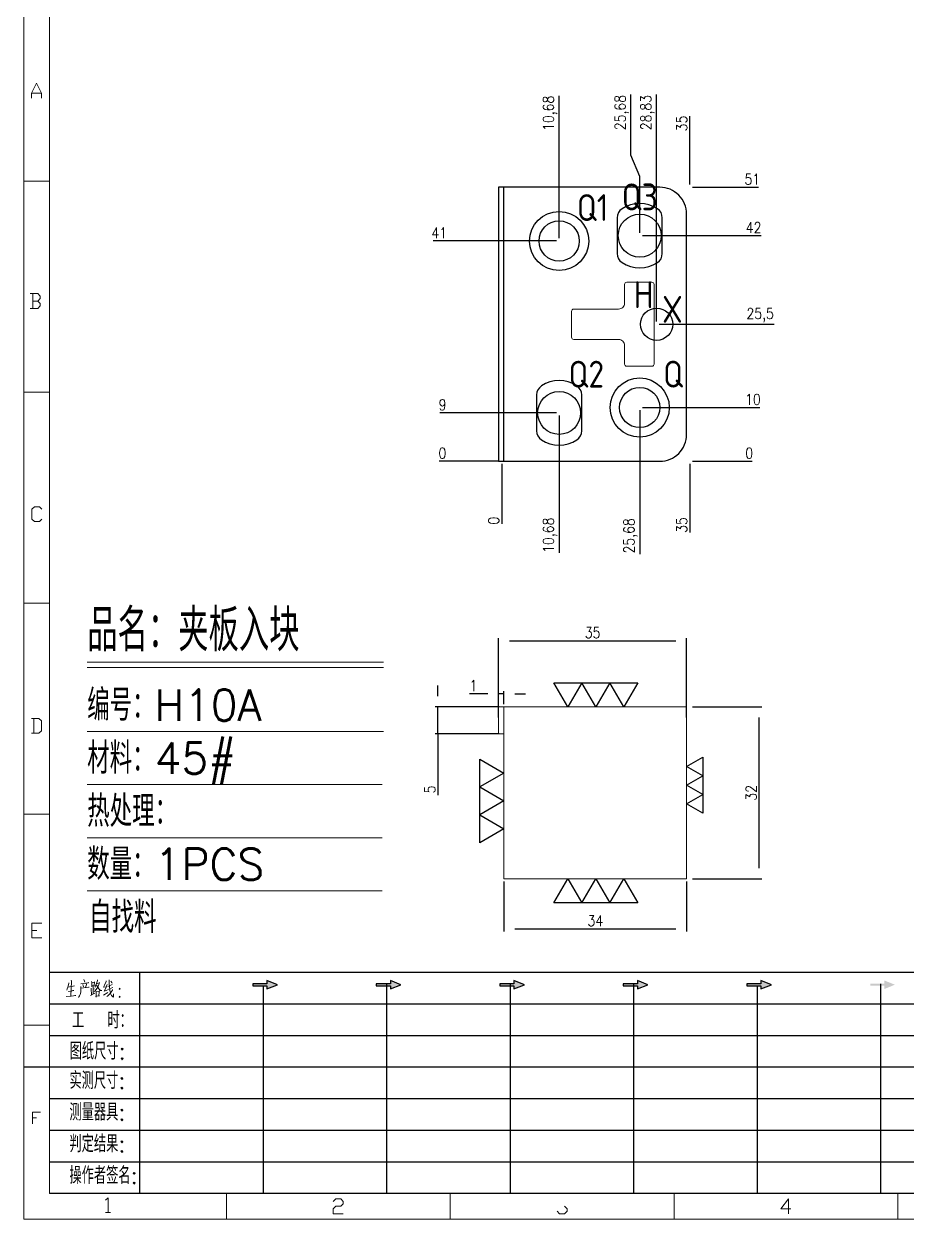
# Model space of a CAD drawing. Header units: millimetres. Extents: x 88508 to 142116, y -5268 to 20283.
# Drawn here: x 97651.9 to 97816.3, y 14409.3 to 14631.8 of the extents above; entities that cross this region are included whole.
import ezdxf
from ezdxf.enums import TextEntityAlignment as Align

# ---------------------------------------------------------------- set-up
doc = ezdxf.new("R2010")
doc.units = ezdxf.units.MM
doc.linetypes.add('HIDDEN', pattern=[0])
for name, color, linetype in [('DIM', 4, 'Continuous'), ('PH_P', 2, 'Continuous'), ('TEXT', 4, 'Continuous')]:
    doc.layers.add(name, color=color, linetype=linetype)
doc.styles.add('chinesef_fs', font='simplex.shx', dxfattribs={"bigfont": 'gbcbig.shx'})
doc.styles.add('gbenor', font='gbenor.shx', dxfattribs={"bigfont": 'gbcbig.shx'})
doc.styles.add('GBENOR_', font='gbenor.shx', dxfattribs={"bigfont": 'gbcbig'})
doc.styles.get("Standard").update_dxf_attribs({"font": 'txt.shx', "width": 0.85, "bigfont": 'ctxt.shx'})
doc.styles.add('TXT', font='txt.shx', dxfattribs={"width": 0.8, "bigfont": 'ctxt.shx'})
doc.dimstyles.new('T-2-WX', dxfattribs={"dimtxt": 2, "dimasz": 2, "dimexe": 0.5, "dimexo": 0.5, "dimgap": 0.5, "dimtad": 1, "dimtxsty": 'Standard', "dimblk": 'OPEN30', "dimcen": 0, "dimazin": 3, "dimtfac": 1, "dimtmove": 0, "dimatfit": 3, "dimldrblk": 'OPEN30', "dimlwd": -1, "dimlwe": -1})

# ---------------------------------------------------------------- blocks, each defined once
blk = doc.blocks.new('U40')
for points in [[(351.8, 337.7), (351.8, 333.2), (367, 339.3), (351.8, 345.3), (351.8, 340.8), (331.2, 340.8), (331.2, 337.7)], [(545.7, 339.3), (530.6, 345.3), (530.6, 340.8), (509.9, 340.8), (509.9, 337.7), (530.6, 337.7), (530.6, 333.2)], [(724.5, 339.3), (709.3, 345.3), (709.3, 340.8), (688.7, 340.8), (688.7, 337.7), (709.3, 337.7), (709.3, 333.2)], [(903.3, 339.3), (888.1, 345.3), (888.1, 340.8), (867.5, 340.8), (867.5, 337.7), (888.1, 337.7), (888.1, 333.2)], [(1082.1, 339.3), (1066.9, 345.3), (1066.9, 340.8), (1046.3, 340.8), (1046.3, 337.7), (1066.9, 337.7), (1066.9, 333.2)], [(1245.7, 337.7), (1245.7, 333.2), (1260.9, 339.3), (1245.7, 345.3), (1245.7, 340.8), (1225.1, 340.8), (1225.1, 337.7)]]:
    blk.add_hatch(color=3).paths.add_polyline_path(points)
at = {"color": 254, "lineweight": 18}
for p, q in [((0, 1783.5), (0, 0)), ((37, 37), (37, 1746.5)), ((0, 1502.7), (37, 1502.7)), ((0, 1197.2), (37, 1197.2)), ((0, 891.7), (37, 891.7)), ((0, 586.3), (37, 586.3)), ((0, 280.8), (37, 280.8)), ((37, 37), (2493.2, 37)), ((941.1, 0), (941.1, 37)), ((1265.1, 0), (1265.1, 37)), ((0, 0), (2530.2, 0))]:
    blk.add_line(p, q, dxfattribs=at)
for p, q in [((38, 357.6), (1598.2, 357.6)), ((38, 311.8), (1598.2, 311.8)), ((37.1, 266), (1598.2, 266)), ((0.1, 220.2), (1598.2, 220.2)), ((37.1, 174.4), (1598.2, 174.4)), ((37.1, 128.6), (1598.2, 128.6)), ((37.1, 82.8), (1598.2, 82.8))]:
    blk.add_line(p, q)
at = {"color": 254}
for p, q in [((167.8, 37), (167.8, 357.6)), ((346.7, 37), (346.7, 337.9)), ((525.5, 37), (525.5, 340.8)), ((704.3, 37), (704.3, 340.8)), ((883.1, 37), (883.1, 340.8)), ((1061.9, 37), (1061.9, 337.7)), ((1240.6, 37), (1240.6, 340.8)), ((1598.2, 37), (38, 37))]:
    blk.add_line(p, q, dxfattribs=at)
at = {"color": 254, "linetype": 'Continuous', "lineweight": 18}
for p, q in [((293.1, 0), (293.1, 37)), ((617.1, 0), (617.1, 37))]:
    blk.add_line(p, q, dxfattribs=at)
at = {"color": 92, "lineweight": 18}
for points in [[(11.1, 1622.8), (11.1, 1630), (18.3, 1644.4), (25.5, 1630), (25.5, 1622.8)], [(11.1, 1630), (25.5, 1630)], [(20, 1329), (23.6, 1332.6), (23.6, 1336.2), (20, 1339.8), (9.2, 1339.8)], [(12.8, 1339.8), (12.8, 1318.2)], [(9.2, 1318.2), (20, 1318.2), (23.6, 1321.8), (23.6, 1325.4), (20, 1329), (12.8, 1329)], [(26.1, 1013.2), (22.5, 1009.6), (15.3, 1009.6), (11.7, 1013.2), (11.7, 1027.6), (15.3, 1031.2), (22.5, 1031.2), (26.1, 1027.6)], [(11, 703.2), (21.8, 703.2), (25.4, 706.8), (25.4, 721.2), (21.8, 724.8), (11, 724.8)], [(14.6, 724.8), (14.6, 703.2)], [(26.1, 407), (11.7, 407), (11.7, 428.6), (26.1, 428.6)], [(11.7, 417.8), (18.9, 417.8)], [(12.3, 137.7), (12.3, 155), (23.8, 155)], [(12.3, 146.4), (18.1, 146.4)], [(118.3, 27.4), (121.9, 31), (121.9, 9.4)], [(447.9, 25.7), (451.5, 29.3), (458.7, 29.3), (462.3, 25.7), (462.3, 22.1), (458.7, 18.5), (451.5, 18.5), (447.9, 14.9), (447.9, 7.7), (462.3, 7.7)], [(782.7, 18.5), (786.3, 14.9), (786.3, 11.3), (782.7, 7.7), (775.5, 7.7), (771.9, 11.3)], [(1110.3, 14.9), (1095.9, 14.9), (1106.7, 29.3), (1106.7, 7.7)], [(118.3, 9.4), (125.5, 9.4)]]:
    blk.add_lwpolyline(points, dxfattribs=at)
at = {"color": 92, "lineweight": 0}
for points in [[(86.7, 346.7), (87.9, 344.6), (88.3, 343)], [(106.6, 346.5), (106.5, 345.2), (105.1, 341.2), (104.2, 338.9), (103.1, 336.3), (102.6, 335.5)], [(123.4, 346.5), (123.5, 345.4), (123.5, 340.8), (123.8, 337.3), (124, 335.3), (124.2, 333.1), (124.5, 331), (124.8, 329), (125.2, 327.4), (125.9, 325.7), (126.9, 323.9), (127.9, 322.7), (128.9, 321.7), (129.6, 321.3), (129.9, 326.1), (129.4, 321.5)], [(65, 342.2), (64.8, 341), (64.1, 337.9), (63.6, 335.7), (62.8, 333.5), (62.1, 331.4)], [(63.8, 335.9), (73.4, 337.5), (73.1, 337.7), (72.5, 337.3)], [(64.5, 329.6), (64.8, 329.6), (65.1, 329.6), (72.5, 331), (71.9, 331), (70.9, 330.8)], [(68.4, 345.9), (68.7, 344.4), (68.1, 322.9)], [(82.6, 335.1), (82.6, 331.8), (82.3, 329), (81.9, 326.8), (81.2, 324.9), (80.3, 323.1), (79.6, 321.9), (78.8, 320.9)], [(93.3, 335.5), (94.1, 335.7), (94.3, 335.5), (82.6, 334.3), (82.6, 335.1), (82.2, 336.9)], [(82.6, 340.8), (93.7, 342.2), (93.3, 342.4), (92.4, 342)], [(86.1, 336.1), (86, 337.5), (85.3, 339.8)], [(90.3, 341), (90.4, 339.6), (89.1, 335.3)], [(97.2, 334.3), (97.5, 333.5), (97.7, 324.7)], [(97.8, 344), (98.1, 342.6), (98.1, 340.8), (98.1, 337.9), (98.1, 336.3), (98.2, 337.7), (102.1, 338.3), (101.8, 338.3), (102.1, 343.6), (102.1, 343.2), (102.1, 342.8), (98.2, 342.2)], [(100.2, 337.9), (100.1, 325.9)], [(100.2, 332.6), (102.4, 333.1)], [(105.5, 341.2), (105.9, 341), (109.6, 341.8), (109.3, 342.6), (108.5, 339.6), (107.6, 337.3), (106.9, 335.9), (105.9, 334.3), (104.3, 332), (103.1, 330.4), (101.9, 329.4)], [(104.2, 330), (104.5, 329), (104.5, 321.1), (104.3, 322.1), (104.5, 322.7), (109.2, 323.1), (108.6, 323.1), (109, 329.2), (109, 330), (109.3, 329.4), (108.6, 329.4), (104.6, 328.8)], [(104.9, 339.1), (105.3, 338.7), (107, 335.7), (108.6, 333.3), (109.9, 331.2), (110.3, 330.8), (112.6, 330.8), (110.2, 331.2), (109, 332.6)], [(119.3, 344.8), (119.1, 343.8), (116.8, 338.5), (115.4, 335.5), (119.3, 336.3)], [(120.3, 339.4), (118.1, 333.5), (116.4, 330), (116.1, 329.8), (120.5, 331.4)], [(128.2, 332.4), (128.1, 331.6), (126.9, 329.6), (125.8, 328), (124.5, 326.3), (123, 324.7), (121.4, 323.3), (120.1, 322.3)], [(121.4, 332.2), (128.8, 335.1)], [(121.7, 336.7), (127.7, 339.6)], [(127.7, 341.6), (127.2, 342.4), (125.7, 344.2)], [(61.4, 322.3), (68.2, 322.9), (75.3, 323.7), (74.9, 323.9), (73.8, 323.5)], [(96.5, 323.9), (102.8, 327.2)], [(115.3, 324.3), (121.5, 328.2)]]:
    blk.add_lwpolyline(points, dxfattribs=at)
for points in [[(138.7, 332.4), (139.4, 333.5), (138.7, 334.5), (138, 333.5)], [(138.7, 320.9), (139.4, 321.9), (138.7, 322.9), (138, 321.9)]]:
    blk.add_lwpolyline(points, close=True, dxfattribs=at)
for points in [[(367, 339.3), (351.8, 345.3), (351.8, 340.8), (331.2, 340.8), (331.2, 337.7), (351.8, 337.7), (351.8, 333.2), (367, 339.3)], [(545.7, 339.3), (530.6, 345.3), (530.6, 340.8), (509.9, 340.8), (509.9, 337.7), (530.6, 337.7), (530.6, 333.2), (545.7, 339.3)], [(724.5, 339.3), (709.3, 345.3), (709.3, 340.8), (688.7, 340.8), (688.7, 337.7), (709.3, 337.7), (709.3, 333.2), (724.5, 339.3)], [(903.3, 339.3), (888.1, 345.3), (888.1, 340.8), (867.5, 340.8), (867.5, 337.7), (888.1, 337.7), (888.1, 333.2), (903.3, 339.3)], [(1082.1, 339.3), (1066.9, 345.3), (1066.9, 340.8), (1046.3, 340.8), (1046.3, 337.7), (1066.9, 337.7), (1066.9, 333.2), (1082.1, 339.3)]]:
    blk.add_lwpolyline(points)
at = {"color": 3, "style": 'chinesef_fs'}
for s, p in [('工  时：', (69.5, 275.7)), ('图纸尺寸:', (66.2, 230.9)), ('实测尺寸:', (65.9, 188.4)), ('测量器具:', (65.9, 142.6)), ('判定结果:', (65.9, 96.8)), ('操作者签名:', (65.9, 51))]:
    blk.add_text(s, height=24.57, dxfattribs=at).set_placement(p)
at = {"lineweight": 18, "style": 'GBENOR_'}
blk.add_attdef('文档路径', (2126, 386.9), '', height=17.8, dxfattribs=at)
at = {"lineweight": 20, "style": 'TXT'}
for tag, height, p in [('18-**-**', 16.3, (1866.6, 256.2)), ('客户名称', 16.1, (1741.1, 134, 0)), ('料厚:', 16.1, (1741.3, 93.2, 0))]:
    blk.add_attdef(tag, text='', height=height, dxfattribs=at).set_placement(p, align=Align.MIDDLE)
for tag, p, height in [('88888', (1850.9, 207.5), 14.9), ('材质:', (1691.2, 168, 0), 16.1), ('核准', (1869.4, 127.5, 0), 16.1), ('设计', (1868.8, 88.3, 0), 16.1), ('绘图', (1868.2, 49.1, 0), 16.1)]:
    blk.add_attdef(tag, p, '', height=height, dxfattribs=at)
for tag, p, height, width in [('3', (2234.7, 206.9), 15.8, 0.7), ('4', (2234.7, 167.4), 15.8, 0.7), ('核准日期', (2041.1, 124.2, 0), 16.1, 0.68), ('设计日期', (2041.1, 84.5, 0), 16.1, 0.68), ('1', (2251.9, 85.9), 14.6, 0.7), ('绘图日期', (2040.9, 46.4, 0), 16.1, 0.68), ('2', (2235, 49.2), 14.6, 0.7)]:
    blk.add_attdef(tag, p, '', height=height, dxfattribs=dict(at, width=width))
blk = doc.blocks.new('*D10093')
at = {"layer": 'Defpoints', "color": 0}
for p in [(97775.88, 14504.65), (97788.8, 14504.65), (97775.88, 14472.65)]:
    blk.add_point(p, dxfattribs=at)
at = {"layer": 'DIM', "color": 0}
for p, q in [((97776.38, 14504.65), (97789.3, 14504.65)), ((97788.8, 14474.65), (97788.8, 14502.65)), ((97776.38, 14472.65), (97789.3, 14472.65))]:
    blk.add_line(p, q, dxfattribs=at)
at = {"layer": 'DIM', "color": 0, "insert": (97787.3, 14488.65), "char_height": 2, "attachment_point": 5, "rotation": 90}
blk.add_mtext('32', dxfattribs=at)
blk = doc.blocks.new('_Open30')
blk = doc.blocks.new('*D10094')
at = {"layer": 'Defpoints', "color": 0}
for p in [(97740.88, 14550.39), (97775.88, 14550.39), (97785.88, 14550.39)]:
    blk.add_point(p, dxfattribs=at)
at = {"layer": 'DIM', "color": 0}
blk.add_line((97776.38, 14550.39), (97787.51, 14550.39), dxfattribs=at)
at = {"layer": 'DIM', "color": 0, "insert": (97786.94, 14551.89), "char_height": 2, "attachment_point": 5}
blk.add_mtext('0', dxfattribs=at)
blk = doc.blocks.new('*D10095')
at = {"layer": 'Defpoints', "color": 0}
for p in [(97766.55, 14560.39), (97785.88, 14560.39), (97740.88, 14550.39)]:
    blk.add_point(p, dxfattribs=at)
at = {"layer": 'DIM', "color": 0}
for p, q in [((97767.05, 14560.39), (97777.88, 14560.39)), ((97777.88, 14560.39), (97781.88, 14560.39)), ((97781.88, 14560.39), (97788.89, 14560.39))]:
    blk.add_line(p, q, dxfattribs=at)
at = {"layer": 'DIM', "color": 0, "insert": (97787.63, 14561.89), "char_height": 2, "attachment_point": 5}
blk.add_mtext('10', dxfattribs=at)
blk = doc.blocks.new('*D10096')
at = {"layer": 'Defpoints', "color": 0}
for p in [(97769.7, 14575.89), (97785.88, 14575.89), (97740.88, 14550.39)]:
    blk.add_point(p, dxfattribs=at)
at = {"layer": 'DIM', "color": 0}
for p, q in [((97770.2, 14575.89), (97777.88, 14575.89)), ((97777.88, 14575.89), (97781.88, 14575.89)), ((97781.88, 14575.89), (97791.56, 14575.89))]:
    blk.add_line(p, q, dxfattribs=at)
at = {"layer": 'DIM', "color": 0, "insert": (97788.97, 14577.58), "char_height": 2, "attachment_point": 5}
blk.add_mtext('25,5', dxfattribs=at)
blk = doc.blocks.new('*D10097')
at = {"layer": 'Defpoints', "color": 0}
for p in [(97766.55, 14592.39), (97785.88, 14592.39), (97740.88, 14550.39)]:
    blk.add_point(p, dxfattribs=at)
at = {"layer": 'DIM', "color": 0}
for p, q in [((97767.05, 14592.39), (97777.88, 14592.39)), ((97777.88, 14592.39), (97781.88, 14592.39)), ((97781.88, 14592.39), (97789.13, 14592.39))]:
    blk.add_line(p, q, dxfattribs=at)
at = {"layer": 'DIM', "color": 0, "insert": (97787.75, 14593.89), "char_height": 2, "attachment_point": 5}
blk.add_mtext('42', dxfattribs=at)
blk = doc.blocks.new('*D10098')
at = {"layer": 'Defpoints', "color": 0}
for p in [(97775.88, 14601.39), (97785.88, 14601.39), (97740.88, 14550.39)]:
    blk.add_point(p, dxfattribs=at)
at = {"layer": 'DIM', "color": 0}
for p, q in [((97776.38, 14601.39), (97779.88, 14601.39)), ((97779.88, 14601.39), (97781.88, 14601.39)), ((97781.88, 14601.39), (97788.64, 14601.39))]:
    blk.add_line(p, q, dxfattribs=at)
at = {"layer": 'DIM', "color": 0, "insert": (97787.51, 14602.89), "char_height": 2, "attachment_point": 5}
blk.add_mtext('51', dxfattribs=at)
blk = doc.blocks.new('*D10099')
at = {"layer": 'Defpoints', "color": 0}
for p in [(97730.88, 14550.39), (97740.88, 14550.39), (97740.88, 14550.39)]:
    blk.add_point(p, dxfattribs=at)
at = {"layer": 'DIM', "color": 0}
blk.add_line((97740.38, 14550.39), (97729.24, 14550.39), dxfattribs=at)
at = {"layer": 'DIM', "color": 0, "insert": (97729.81, 14551.89), "char_height": 2, "attachment_point": 5}
blk.add_mtext('0', dxfattribs=at)
blk = doc.blocks.new('*D10100')
at = {"layer": 'Defpoints', "color": 0}
for p in [(97730.88, 14559.39), (97751.55, 14559.39), (97740.88, 14550.39)]:
    blk.add_point(p, dxfattribs=at)
at = {"layer": 'DIM', "color": 0}
for p, q in [((97734.88, 14559.39), (97729.32, 14559.39)), ((97738.88, 14559.39), (97734.88, 14559.39)), ((97751.05, 14559.39), (97738.88, 14559.39))]:
    blk.add_line(p, q, dxfattribs=at)
at = {"layer": 'DIM', "color": 0, "insert": (97729.85, 14560.89), "char_height": 2, "attachment_point": 5}
blk.add_mtext('9', dxfattribs=at)
blk = doc.blocks.new('*D10101')
at = {"layer": 'Defpoints', "color": 0}
for p in [(97730.88, 14591.39), (97751.55, 14591.39), (97740.88, 14550.39)]:
    blk.add_point(p, dxfattribs=at)
at = {"layer": 'DIM', "color": 0}
for p, q in [((97734.88, 14591.39), (97728.11, 14591.39)), ((97738.88, 14591.39), (97734.88, 14591.39)), ((97751.05, 14591.39), (97738.88, 14591.39))]:
    blk.add_line(p, q, dxfattribs=at)
at = {"layer": 'DIM', "color": 0, "insert": (97729.24, 14592.89), "char_height": 2, "attachment_point": 5}
blk.add_mtext('41', dxfattribs=at)
blk = doc.blocks.new('*D10102')
at = {"layer": 'Defpoints', "color": 0}
for p in [(97740.88, 14550.39), (97775.88, 14550.39), (97775.88, 14540.39)]:
    blk.add_point(p, dxfattribs=at)
at = {"layer": 'DIM', "color": 0}
for p, q in [((97775.88, 14549.89), (97775.88, 14546.39)), ((97775.88, 14546.39), (97775.88, 14544.39)), ((97775.88, 14544.39), (97775.88, 14537.13))]:
    blk.add_line(p, q, dxfattribs=at)
at = {"layer": 'DIM', "color": 0, "insert": (97774.38, 14538.51), "char_height": 2, "attachment_point": 5, "rotation": 90}
blk.add_mtext('35', dxfattribs=at)
blk = doc.blocks.new('*D10103')
at = {"layer": 'Defpoints', "color": 0}
for p in [(97766.55, 14560.39), (97740.88, 14550.39), (97766.55, 14540.39)]:
    blk.add_point(p, dxfattribs=at)
at = {"layer": 'DIM', "color": 0}
blk.add_line((97766.55, 14559.89), (97766.55, 14533.09), dxfattribs=at)
at = {"layer": 'DIM', "color": 0, "insert": (97764.86, 14536.49), "char_height": 2, "attachment_point": 5, "rotation": 90}
blk.add_mtext('25,68', dxfattribs=at)
blk = doc.blocks.new('*D10104')
at = {"layer": 'Defpoints', "color": 0}
for p in [(97751.55, 14559.39), (97740.88, 14550.39), (97751.55, 14540.39)]:
    blk.add_point(p, dxfattribs=at)
at = {"layer": 'DIM', "color": 0}
blk.add_line((97751.55, 14558.89), (97751.55, 14533.33), dxfattribs=at)
at = {"layer": 'DIM', "color": 0, "insert": (97749.86, 14536.61), "char_height": 2, "attachment_point": 5, "rotation": 90}
blk.add_mtext('10,68', dxfattribs=at)
blk = doc.blocks.new('*D10105')
at = {"layer": 'Defpoints', "color": 0}
for p in [(97740.88, 14550.39), (97740.88, 14550.39), (97740.88, 14540.39)]:
    blk.add_point(p, dxfattribs=at)
at = {"layer": 'DIM', "color": 0}
blk.add_line((97740.88, 14549.89), (97740.88, 14538.75), dxfattribs=at)
at = {"layer": 'DIM', "color": 0, "insert": (97739.38, 14539.32), "char_height": 2, "attachment_point": 5, "rotation": 90}
blk.add_mtext('0', dxfattribs=at)
blk = doc.blocks.new('*D10106')
at = {"layer": 'Defpoints', "color": 0}
for p in [(97775.88, 14611.39), (97775.88, 14601.39), (97740.88, 14550.39)]:
    blk.add_point(p, dxfattribs=at)
at = {"layer": 'DIM', "color": 0}
for p, q in [((97775.88, 14607.39), (97775.88, 14614.64)), ((97775.88, 14605.39), (97775.88, 14607.39)), ((97775.88, 14601.89), (97775.88, 14605.39))]:
    blk.add_line(p, q, dxfattribs=at)
at = {"layer": 'DIM', "color": 0, "insert": (97774.38, 14613.26), "char_height": 2, "attachment_point": 5, "rotation": 90}
blk.add_mtext('35', dxfattribs=at)
blk = doc.blocks.new('*D10107')
at = {"layer": 'Defpoints', "color": 0}
for p in [(97769.7, 14611.39), (97769.7, 14575.89), (97740.88, 14550.39)]:
    blk.add_point(p, dxfattribs=at)
at = {"layer": 'DIM', "color": 0}
blk.add_line((97769.7, 14576.39), (97769.7, 14618.69), dxfattribs=at)
at = {"layer": 'DIM', "color": 0, "insert": (97768.01, 14615.29), "char_height": 2, "attachment_point": 5, "rotation": 90}
blk.add_mtext('28,83', dxfattribs=at)
blk = doc.blocks.new('*D10108')
at = {"layer": 'Defpoints', "color": 0}
for p in [(97764.9, 14611.39), (97766.55, 14592.39), (97740.88, 14550.39)]:
    blk.add_point(p, dxfattribs=at)
at = {"layer": 'DIM', "color": 0}
for p, q in [((97764.9, 14607.39), (97764.9, 14618.69)), ((97766.55, 14603.39), (97764.9, 14607.39)), ((97766.55, 14592.89), (97766.55, 14603.39))]:
    blk.add_line(p, q, dxfattribs=at)
at = {"layer": 'DIM', "color": 0, "insert": (97763.21, 14615.29), "char_height": 2, "attachment_point": 5, "rotation": 90}
blk.add_mtext('25,68', dxfattribs=at)
blk = doc.blocks.new('*D10109')
at = {"layer": 'Defpoints', "color": 0}
for p in [(97751.55, 14611.39), (97751.55, 14591.39), (97740.88, 14550.39)]:
    blk.add_point(p, dxfattribs=at)
at = {"layer": 'DIM', "color": 0}
blk.add_line((97751.55, 14591.89), (97751.55, 14618.44), dxfattribs=at)
at = {"layer": 'DIM', "color": 0, "insert": (97749.86, 14615.16), "char_height": 2, "attachment_point": 5, "rotation": 90}
blk.add_mtext('10,68', dxfattribs=at)
blk = doc.blocks.new('*D10110')
at = {"layer": 'Defpoints', "color": 0}
for p in [(97728.99, 14504.65), (97740.88, 14504.65), (97740.88, 14499.65)]:
    blk.add_point(p, dxfattribs=at)
at = {"layer": 'DIM', "color": 0}
for p, q in [((97728.99, 14506.65), (97728.99, 14508.65)), ((97740.38, 14504.65), (97728.49, 14504.65)), ((97728.99, 14499.65), (97728.99, 14504.65)), ((97740.38, 14499.65), (97728.49, 14499.65)), ((97728.99, 14499.65), (97728.99, 14488.22)), ((97728.99, 14497.65), (97728.99, 14495.65))]:
    blk.add_line(p, q, dxfattribs=at)
at = {"layer": 'DIM', "color": 0, "insert": (97727.49, 14489.28), "char_height": 2, "attachment_point": 5, "rotation": 90}
blk.add_mtext('5', dxfattribs=at)
blk = doc.blocks.new('*D10111')
at = {"layer": 'Defpoints', "color": 0}
for p in [(97740.28, 14507.11), (97740.28, 14504.65), (97741.28, 14504.65)]:
    blk.add_point(p, dxfattribs=at)
at = {"layer": 'PH_P', "color": 0}
for p, q in [((97738.28, 14507.11), (97734.87, 14507.11)), ((97740.28, 14505.15), (97740.28, 14507.61)), ((97741.28, 14507.11), (97740.28, 14507.11)), ((97741.28, 14505.15), (97741.28, 14507.61)), ((97743.28, 14507.11), (97745.28, 14507.11))]:
    blk.add_line(p, q, dxfattribs=at)
at = {"layer": 'PH_P', "color": 0, "insert": (97735.57, 14508.61), "char_height": 2, "attachment_point": 5}
blk.add_mtext('1', dxfattribs=at)
blk = doc.blocks.new('*D10112')
at = {"layer": 'Defpoints', "color": 0}
for p in [(97741.28, 14472.65), (97775.28, 14472.65), (97775.28, 14463.34)]:
    blk.add_point(p, dxfattribs=at)
at = {"layer": 'PH_P', "color": 0}
for p, q in [((97741.28, 14472.15), (97741.28, 14462.84)), ((97775.28, 14472.15), (97775.28, 14462.84)), ((97743.28, 14463.34), (97773.28, 14463.34))]:
    blk.add_line(p, q, dxfattribs=at)
at = {"layer": 'PH_P', "color": 0, "insert": (97758.28, 14464.84), "char_height": 2, "attachment_point": 5}
blk.add_mtext('34', dxfattribs=at)
blk = doc.blocks.new('*D10113')
at = {"layer": 'Defpoints', "color": 0}
for p in [(97775.28, 14516.97), (97740.28, 14502.15), (97775.28, 14502.15)]:
    blk.add_point(p, dxfattribs=at)
at = {"layer": 'PH_P', "color": 0}
for p, q in [((97740.28, 14502.65), (97740.28, 14517.47)), ((97742.28, 14516.97), (97773.28, 14516.97)), ((97775.28, 14502.65), (97775.28, 14517.47))]:
    blk.add_line(p, q, dxfattribs=at)
at = {"layer": 'PH_P', "color": 0, "insert": (97757.78, 14518.47), "char_height": 2, "attachment_point": 5}
blk.add_mtext('35', dxfattribs=at)

msp = doc.modelspace()

# ---------------------------------------------------------------- linework, layer by layer
at = {"layer": 'DIM', "color": 4, "linetype": 'Continuous', "lineweight": 13}
for p, q in [((97663.698, 14512.977), (97718.858, 14512.977)), ((97663.698, 14511.961), (97718.858, 14511.961)), ((97663.698, 14500.052), (97718.858, 14500.052)), ((97663.698, 14490.177), (97718.619, 14490.177)), ((97663.698, 14480.301), (97718.619, 14480.301)), ((97663.698, 14470.426), (97718.619, 14470.426))]:
    msp.add_line(p, q, dxfattribs=at)
at = {"layer": 'DIM', "color": 4}
for points in [[(97766.171, 14509.149), (97763.573, 14504.649), (97760.975, 14509.149), (97758.377, 14504.649), (97755.779, 14509.149), (97753.181, 14504.649), (97750.583, 14509.149), (97766.171, 14509.149)], [(97736.777, 14494.943), (97741.277, 14492.345), (97736.777, 14489.747), (97741.277, 14487.149), (97736.777, 14484.551), (97741.277, 14481.953), (97736.777, 14479.355), (97736.777, 14494.943)], [(97750.583, 14468.149), (97753.181, 14472.649), (97755.779, 14468.149), (97758.377, 14472.649), (97760.975, 14468.149), (97763.573, 14472.649), (97766.171, 14468.149), (97750.583, 14468.149)]]:
    msp.add_lwpolyline(points, close=True, dxfattribs=at)
at = {"layer": 'PH_P', "linetype": 'HIDDEN'}
msp.add_line((97741.277, 14550.386), (97741.277, 14601.386), dxfattribs=at)
at = {"layer": 'PH_P', "color": 2}
msp.add_lwpolyline([(97770.277, 14550.386, 0.4142136), (97775.277, 14555.386), (97775.277, 14596.386, 0.4142136), (97770.277, 14601.386), (97740.877, 14601.386), (97740.277, 14601.386), (97740.277, 14550.386), (97740.877, 14550.386), (97770.304, 14550.386)], format="xyb", dxfattribs=at)
at = {"layer": 'PH_P'}
for points in [[(97770.752, 14589.045), (97770.752, 14595.726, 0.2522637), (97769.852, 14597.397, 0.2997006), (97763.252, 14597.397, 0.2522637), (97762.352, 14595.726), (97762.352, 14589.045, 0.2522637), (97763.252, 14587.375, 0.2997006), (97769.852, 14587.375, 0.2522637)], [(97755.752, 14556.045), (97755.752, 14562.726, 0.2522637), (97754.852, 14564.397, 0.2997006), (97748.252, 14564.397, 0.2522637), (97747.352, 14562.726), (97747.352, 14556.045, 0.2522637), (97748.252, 14554.375, 0.2997006), (97754.852, 14554.375, 0.2522637)]]:
    msp.add_lwpolyline(points, format="xyb", close=True, dxfattribs=at)
at = {"layer": 'PH_P', "color": 3, "linetype": 'Continuous', "lineweight": 15}
msp.add_lwpolyline([(97754.277, 14578.711, 0.4142136), (97753.877, 14578.311), (97753.877, 14573.461, 0.4142136), (97754.277, 14573.061), (97762.627, 14573.061, -0.4142136), (97763.727, 14571.961), (97763.727, 14568.461, 0.4142136), (97764.127, 14568.061), (97768.827, 14568.061, 0.4142136), (97769.227, 14568.461), (97769.227, 14583.311, 0.4142136), (97768.827, 14583.711), (97764.127, 14583.711, 0.4142136), (97763.727, 14583.311), (97763.727, 14579.811, -0.4142136), (97762.627, 14578.711)], format="xyb", close=True, dxfattribs=at)
at = {"layer": 'PH_P', "color": 2, "linetype": 'Continuous', "lineweight": 15}
for points in [[(97740.277, 14499.649), (97740.277, 14504.649), (97741.277, 14504.649), (97741.277, 14499.649)], [(97741.277, 14504.649), (97775.277, 14504.649), (97775.277, 14472.649), (97741.277, 14472.649), (97741.277, 14499.649)]]:
    msp.add_lwpolyline(points, close=True, dxfattribs=at)
at = {"layer": 'PH_P', "color": 1}
msp.add_lwpolyline([(97778.277, 14484.877), (97775.277, 14486.609), (97778.277, 14488.341), (97775.277, 14490.073), (97778.277, 14491.805), (97775.277, 14493.537), (97778.277, 14495.269), (97778.277, 14484.877)], close=True, dxfattribs=at)
at = {"layer": 'PH_P'}
for centre, radius in [((97751.552, 14591.386), 5.5), ((97769.702, 14575.886), 3), ((97766.552, 14560.386), 5.5)]:
    msp.add_circle(centre, radius, dxfattribs=at)
at = {"layer": 'PH_P', "color": 1}
for centre, radius in [((97766.552, 14592.386), 4), ((97751.552, 14591.386), 3.75), ((97751.552, 14559.386), 4), ((97766.552, 14560.386), 3.75)]:
    msp.add_circle(centre, radius, dxfattribs=at)

# ---------------------------------------------------------------- block references
at = {"ltscale": 3, "xscale": 0.1286023526423836, "yscale": 0.1286023526408614, "zscale": 0.1286023526410949}
msp.add_blockref('U40', (97651.913, 14409.301), dxfattribs=at)

# ---------------------------------------------------------------- texts
at = {"layer": 'DIM', "color": 3, "linetype": 'Continuous', "lineweight": 13, "style": 'chinesef_fs'}
for s, height, p in [('品名：夹板入块', 7.8423, (97663.698, 14515.01)), ('编号：H10A', 5.8091, (97663.698, 14502.085)), ('材料：45#', 5.8091, (97663.698, 14492.21)), ('热处理：', 5.8091, (97663.698, 14482.334)), ('数量：1PCS', 5.8091, (97663.698, 14472.459)), ('自找料', 5.8091, (97664.052, 14462.583))]:
    msp.add_text(s, height=height, dxfattribs=at).set_placement(p)
at = {"layer": 'TEXT', "style": 'gbenor'}
for s, p in [('Q3', (97766.552, 14599.594)), ('Q1', (97757.774, 14597.608)), ('H', (97767.287, 14581.403)), ('X', (97772.639, 14578.673)), ('Q2', (97756.599, 14566.594)), ('Q', (97772.774, 14566.608))]:
    msp.add_text(s, height=5, dxfattribs=at).set_placement(p, align=Align.MIDDLE_CENTER)

# ---------------------------------------------------------------- dimensions: what is measured, and where the dimension line sits
at = {"layer": 'DIM'}
for feature_location, offset, dtype, origin, picture, middle in [((97769.701944372, 14575.885802999), (0, 35.50000001), 1, (97740.876944372, 14550.385802989), '*D10107', (97768.011468182, 14615.285803009)), ((97766.551944372, 14592.385802999), (-1.65, 19.00000001), 1, (97740.876944372, 14550.385802989), '*D10108', (97763.211468182, 14615.285803009)), ((97751.551944372, 14591.385802999), (0, 20.00000001), 1, (97740.876944372, 14550.385802989), '*D10109', (97749.861468182, 14615.164374438)), ((97775.877, 14601.386), (0, 10), 1, (97740.877, 14550.386), '*D10106', (97774.377, 14613.262)), ((97775.877, 14601.386), (10, 0), 0, (97740.877, 14550.386), '*D10098', (97787.51, 14602.886)), ((97751.552, 14591.386), (-20.675, 0), 0, (97740.877, 14550.386), '*D10101', (97729.244, 14592.886)), ((97766.552, 14592.386), (19.325, 0), 0, (97740.877, 14550.386), '*D10097', (97787.753, 14593.886)), ((97769.702, 14575.886), (16.175, 0), 0, (97740.877, 14550.386), '*D10096', (97788.967, 14577.576)), ((97766.552, 14560.386), (19.325, 0), 0, (97740.877, 14550.386), '*D10095', (97787.632, 14561.886)), ((97751.552, 14559.386), (-20.675, 0), 0, (97740.877, 14550.386), '*D10100', (97729.851, 14560.886)), ((97766.551944372, 14560.385802999), (0, -20.00000001), 1, (97740.876944372, 14550.385802989), '*D10103', (97764.861468182, 14536.485802989)), ((97751.551944372, 14559.385802999), (0, -19.00000001), 1, (97740.876944372, 14550.385802989), '*D10104', (97749.861468182, 14536.60723156)), ((97740.876944372, 14550.385802989), (-10, 0), 0, (97740.876944372, 14550.385802989), '*D10099', (97729.810277706, 14551.885802989)), ((97775.876944382, 14550.385802989), (10, 0), 0, (97740.876944372, 14550.385802989), '*D10094', (97786.943611049, 14551.885802989)), ((97740.876944372, 14550.385802989), (0, -10), 1, (97740.876944372, 14550.385802989), '*D10105', (97739.376944372, 14539.319136322)), ((97775.877, 14550.386), (0, -10), 1, (97740.877, 14550.386), '*D10102', (97774.377, 14538.51))]:
    dim = msp.add_ordinate_dim(feature_location=feature_location, offset=offset, dtype=dtype, origin=origin, dimstyle='T-2-WX', dxfattribs=at)
    dim.commit()
    dim.dimension.update_dxf_attribs({"geometry": picture, "text_midpoint": middle})
at = {"layer": 'DIM', "color": 2}
for base, p1, p2, picture, middle in [((97728.99, 14504.649), (97740.877, 14499.649), (97740.877, 14504.649), '*D10110', (97728.99, 14489.282)), ((97788.803, 14504.649), (97775.877, 14472.649), (97775.877, 14504.649), '*D10093', (97788.803, 14488.649))]:
    dim = msp.add_linear_dim(base=base, p1=p1, p2=p2, angle=90, dimstyle='T-2-WX', dxfattribs=at)
    dim.commit()
    dim.dimension.update_dxf_attribs({"geometry": picture, "text_midpoint": middle, "dimtype": 160})
at = {"layer": 'PH_P', "color": 1}
for base, p1, p2, picture, middle in [((97775.277, 14516.971), (97740.277, 14502.149), (97775.277, 14502.149), '*D10113', (97757.777, 14518.471)), ((97740.277, 14507.106), (97741.277, 14504.649), (97740.277, 14504.649), '*D10111', (97735.575, 14508.606)), ((97775.277, 14463.339), (97741.277, 14472.649), (97775.277, 14472.649), '*D10112', (97758.277, 14464.839))]:
    dim = msp.add_linear_dim(base=base, p1=p1, p2=p2, dimstyle='T-2-WX', dxfattribs=at)
    dim.commit()
    dim.dimension.update_dxf_attribs({"geometry": picture, "text_midpoint": middle})

doc.saveas('drawing.dxf')
